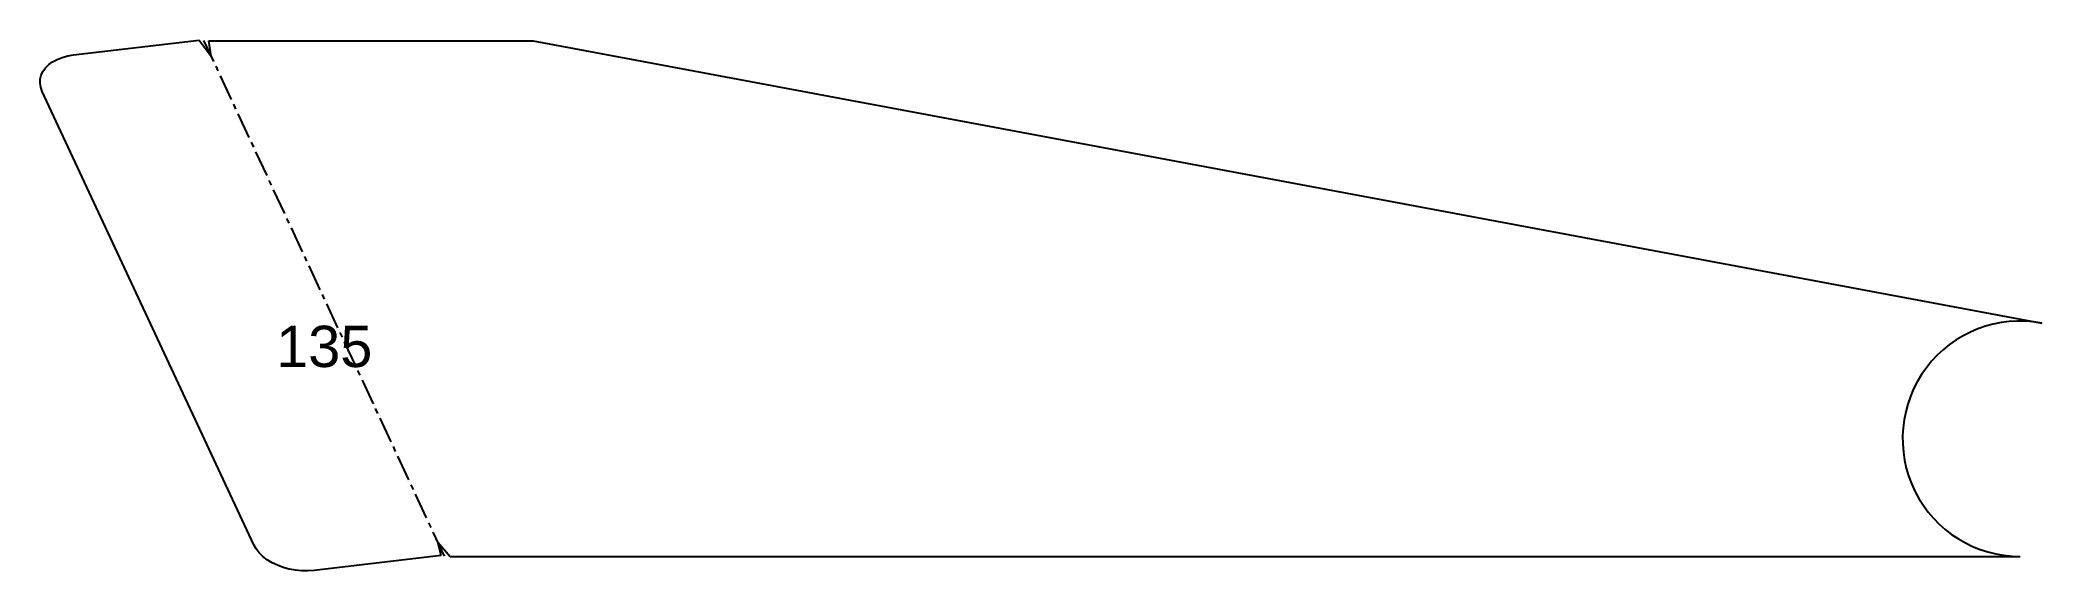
# Model space of a CAD drawing. Extents: x -148 to 821, y 95 to 352.
import ezdxf

# ---------------------------------------------------------------- set-up
doc = ezdxf.new("R2010")
doc.units = 0
doc.linetypes.add('CENTERX2', pattern=[20.32, 12.7, -2.54, 2.54, -2.54])
doc.layers.get('0').update_dxf_attribs({"linetype": 'CONTINUOUS'})
doc.layers.add('CONTORNO', color=7, linetype='CONTINUOUS')
doc.styles.add('STILE1', font='sanss___.ttf', dxfattribs={"height": 100})

msp = doc.modelspace()

# ---------------------------------------------------------------- linework, layer by layer
at = {"color": 7, "linetype": 'CONTINUOUS'}
for p, q in [((-131.73, 345.06), (-70.88, 352.26)), ((-66.31, 351.85), (90.68, 351.85)), ((90.68, 351.85), (821.15, 215.27)), ((-44.52, 107.83), (-146.92, 327.43)), ((46.16, 102.74), (-15.34, 95.46)), ((50.58, 102.25), (810.68, 102.25))]:
    msp.add_line(p, q, dxfattribs=at)
for p, q in [((-70.88, 352.26), (-65.07, 344.49)), ((-65.07, 344.49), (-66.31, 351.85)), ((44.65, 109.2), (50.58, 102.25)), ((46.16, 102.74), (44.65, 109.2))]:
    msp.add_line(p, q)
at = {"color": 7, "linetype": 'CENTERX2'}
msp.add_line((47.78, 102.48), (-68.61, 352.08), dxfattribs=at)
at = {"color": 7, "linetype": 'CONTINUOUS', "flags": 128}
for points in [[(-146.92, 327.43), (-147.64, 329.41), (-147.97, 331.41), (-147.91, 333.37), (-147.44, 335.29), (-146.59, 337.11), (-145.37, 338.81), (-143.79, 340.36), (-141.88, 341.74), (-139.69, 342.91), (-137.23, 343.87), (-134.57, 344.59), (-131.73, 345.06)], [(-15.34, 95.46), (-18.29, 95.24), (-21.32, 95.29), (-24.36, 95.6), (-27.37, 96.16), (-30.29, 96.96), (-33.07, 98), (-35.67, 99.24), (-38.05, 100.69), (-40.15, 102.29), (-41.95, 104.04), (-43.41, 105.9), (-44.52, 107.83)]]:
    msp.add_lwpolyline(points, dxfattribs=at)
at = {"color": 7, "linetype": 'CONTINUOUS'}
msp.add_arc((810.68, 159.25), 57, 79.41015, 270, dxfattribs=at)

# ---------------------------------------------------------------- texts
at = {"layer": 'CONTORNO', "linetype": 'CONTINUOUS', "style": 'STILE1'}
msp.add_text('135', height=20, dxfattribs=at).set_placement((-33.69, 193.96))

doc.saveas('drawing.dxf')
